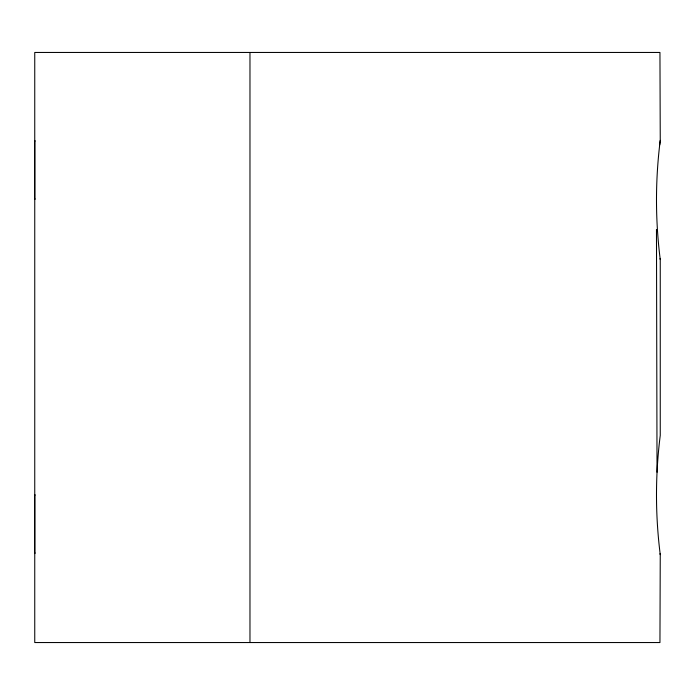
<?xml version="1.0" encoding="UTF-8"?>
<svg xmlns="http://www.w3.org/2000/svg" width="695" height="695" viewBox="0 0 695 695"><rect width="100%" height="100%" fill="white"/><g stroke="black" fill="none" stroke-linecap="round" stroke-linejoin="round"><path stroke-width="1.04" d="M660.25 554.627L659.946 642.545L34.75 642.545L34.75 52.455L659.946 52.455L660.25 140.373C655.246 179.901 655.246 220.054 660.25 259.574L660.25 435.426C655.246 474.946 655.246 515.099 660.25 554.627L660.111 553.489M659.703 144.916L660.25 140.373M660.111 258.444L660.25 259.574M656.471 229.48L657.027 472.209M34.75 141.502L34.75 140.503L34.75 199.508L34.75 198.501M34.75 495.561L34.75 494.553L34.75 553.568L34.75 552.56M249.974 52.455L249.974 642.545"/></g></svg>
